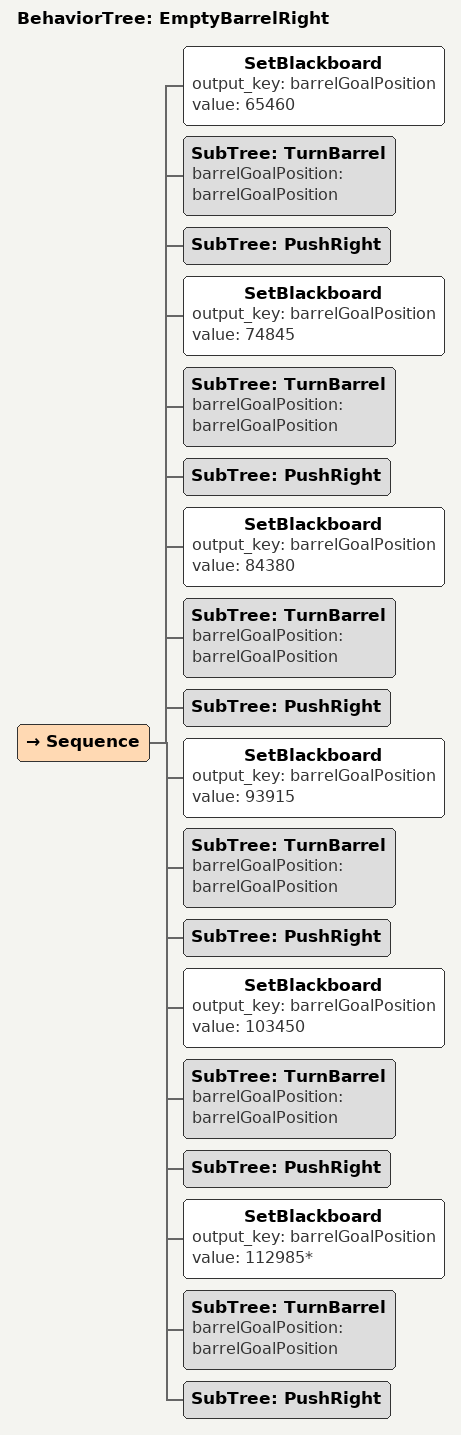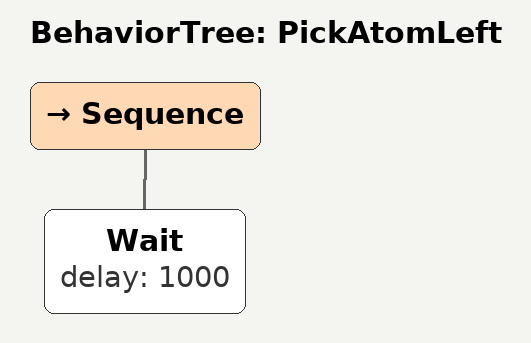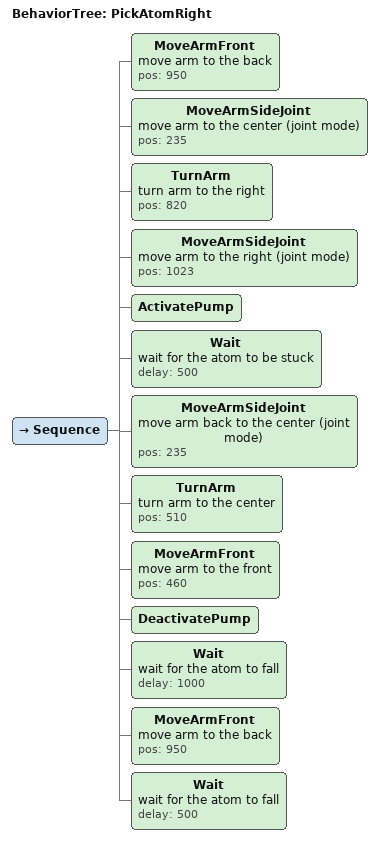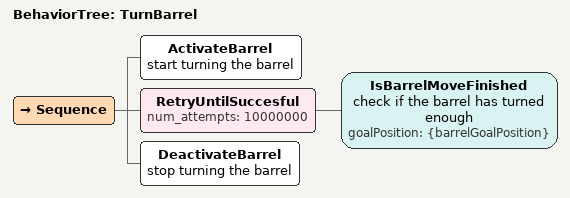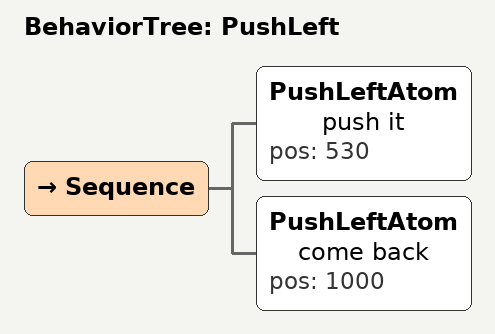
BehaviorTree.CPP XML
<BehaviorTree ID="EmptyBarrelRight">
    <Sequence>
        <SetBlackboard output_key="barrelGoalPosition" value="65460"/>
        <SubTree ID="TurnBarrel" barrelGoalPosition="barrelGoalPosition"/>
        <SubTree ID="PushRight"/>
        <SetBlackboard output_key="barrelGoalPosition" value="74845"/>
        <SubTree ID="TurnBarrel" barrelGoalPosition="barrelGoalPosition"/>
        <SubTree ID="PushRight"/>
        <SetBlackboard output_key="barrelGoalPosition" value="84380"/>
        <SubTree ID="TurnBarrel" barrelGoalPosition="barrelGoalPosition"/>
        <SubTree ID="PushRight"/>
        <SetBlackboard output_key="barrelGoalPosition" value="93915"/>
        <SubTree ID="TurnBarrel" barrelGoalPosition="barrelGoalPosition"/>
        <SubTree ID="PushRight"/>
        <SetBlackboard output_key="barrelGoalPosition" value="103450"/>
        <SubTree ID="TurnBarrel" barrelGoalPosition="barrelGoalPosition"/>
        <SubTree ID="PushRight"/>
        <SetBlackboard output_key="barrelGoalPosition" value="112985*"/>
        <SubTree ID="TurnBarrel" barrelGoalPosition="barrelGoalPosition"/>
        <SubTree ID="PushRight"/>
    </Sequence>
</BehaviorTree>

<BehaviorTree ID="PickAtomLeft">
    <!--   NOT UP TO DATE   -->

    <Sequence>
        <Wait delay="1000"/>
        <!--                          pos="800"-->
        <!--                              pos="1023"-->
        <!--                     pos="200"-->

        <!--                              pos="250"-->

        <!--                              pos="1023"-->

        <!--                     pos="510"-->
        <!--                          pos="200"-->

        <!--                          pos="500"-->
    </Sequence>
</BehaviorTree>

<BehaviorTree ID="PickAtomRight">
    <Sequence>
        <MoveArmFront name="move arm to the back" pos="950"/>

        <MoveArmSideJoint name="move arm to the center (joint mode)" pos="235"/>
        <TurnArm name="turn arm to the right" pos="820"/>

        <MoveArmSideJoint name="move arm to the right (joint mode)" pos="1023"/>

        <ActivatePump/>
        <Wait name="wait for the atom to be stuck" delay="500"/>

        <MoveArmSideJoint name="move arm back to the center (joint mode)" pos="235"/>

        <TurnArm name="turn arm to the center" pos="510"/>
        <MoveArmFront name="move arm to the front" pos="460"/>

        <DeactivatePump/>
        <Wait name="wait for the atom to fall" delay="1000"/>

        <MoveArmFront name="move arm to the back" pos="950"/>

        <Wait name="wait for the atom to fall" delay="500"/>
    </Sequence>
</BehaviorTree>

<BehaviorTree ID="TurnBarrel">
    <Sequence>
        <ActivateBarrel name="start turning the barrel"/>
        <RetryUntilSuccesful num_attempts="10000000">
            <IsBarrelMoveFinished name="check if the barrel has turned enough" goalPosition="{barrelGoalPosition}"/>
        </RetryUntilSuccesful>
        <DeactivateBarrel name="stop turning the barrel"/>
    </Sequence>
</BehaviorTree>

<BehaviorTree ID="PushLeft">
    <Sequence>
        <PushLeftAtom name="push it" pos="530"/>
        <PushLeftAtom name="come back" pos="1000"/>
    </Sequence>
</BehaviorTree>
